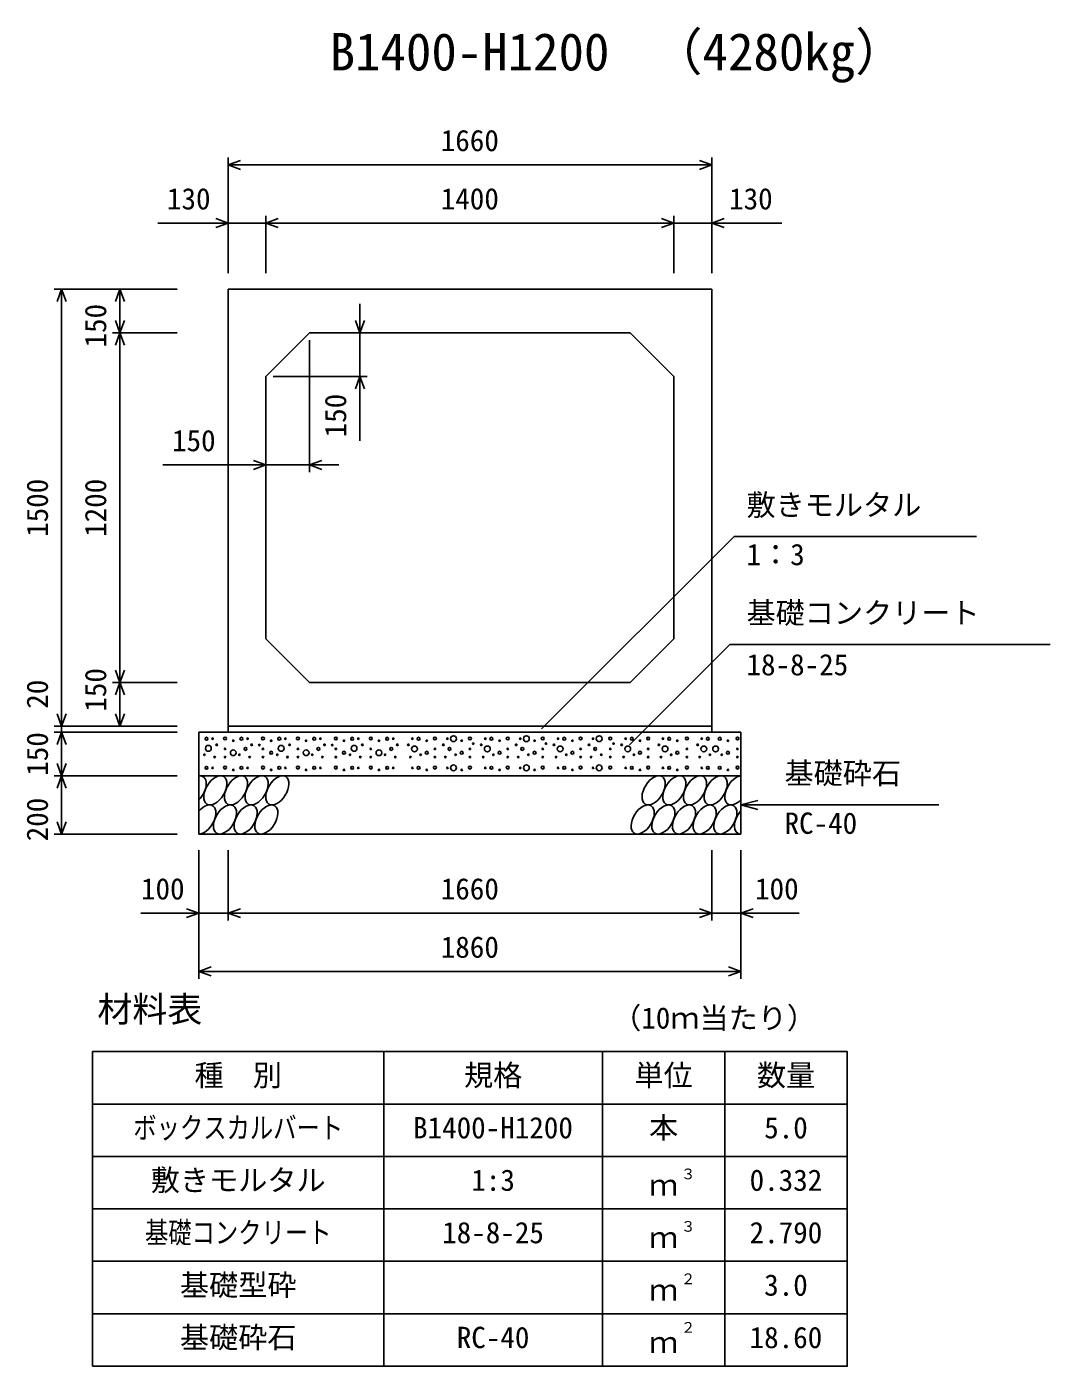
# Model space of a CAD drawing. Units: millimetres, scale not verified. Extents: x -50400 to 50400, y -17820 to 17820.
# Drawn here: x 36139 to 39652, y -4775 to -177 of the extents above; entities that cross this region are included whole.
import ezdxf
from ezdxf.enums import TextEntityAlignment as Align

# ---------------------------------------------------------------- set-up
doc = ezdxf.new("R2010")
doc.units = ezdxf.units.MM
doc.header["$LTSCALE"] = 60
for name, color, linetype, lineweight in [('0-0_DIM', 7, 'Continuous', 25), ('0-2_HATCH', 6, 'Continuous', 25), ('0-3_HYO', 3, 'Continuous', 25), ('0-4_HYO2', 4, 'Continuous', 25), ('0-5_OUTLINE', 3, 'Continuous', 25), ('0-7_TXT', 7, 'Continuous', 25)]:
    doc.layers.add(name, color=color, linetype=linetype, lineweight=lineweight)
doc.styles.add('ＭＳ ゴシック', font='')
doc.styles.get('ＭＳ ゴシック').set_extended_font_data('MS Gothic')

msp = doc.modelspace()

# ---------------------------------------------------------------- linework, layer by layer
at = {"layer": '0-0_DIM'}
for p, q in [((36829.98, -626.22), (36829.98, -1023.11)), ((38489.98, -626.22), (38489.98, -1023.11)), ((38489.98, -651.22), (36829.98, -651.22)), ((36959.98, -826.22), (36959.98, -1023.11)), ((38359.98, -826.22), (38359.98, -1023.11)), ((36589.24, -851.22), (36829.98, -851.22)), ((36959.98, -851.22), (36829.98, -851.22)), ((38359.98, -851.22), (36959.98, -851.22)), ((38359.98, -851.22), (38489.98, -851.22)), ((38730.73, -851.22), (38489.98, -851.22)), ((36233.88, -1078.11), (36654.98, -1078.11)), ((36258.88, -2578.11), (36258.88, -1078.11)), ((36458.88, -1078.11), (36458.88, -1228.11)), ((37282.46, -1128.11), (37282.46, -1228.11)), ((36433.88, -1228.11), (36654.98, -1228.11)), ((36458.88, -1228.11), (36458.88, -2428.11)), ((37282.46, -1378.11), (37282.46, -1228.11)), ((37109.98, -1253.11), (37109.98, -1706.13)), ((36984.98, -1378.11), (37307.46, -1378.11)), ((37282.46, -1378.11), (37282.46, -1598.99)), ((36605.88, -1681.13), (36959.98, -1681.13)), ((37109.98, -1681.13), (36959.98, -1681.13)), ((37109.98, -1681.13), (37209.98, -1681.13)), ((37906.2, -2587.45), (38566.48, -1927.17)), ((39398.89, -1927.17), (38566.48, -1927.17)), ((38208.01, -2641.84), (38552.07, -2297.78)), ((39651.62, -2297.78), (38552.07, -2297.78)), ((36433.88, -2428.11), (36654.98, -2428.11)), ((36458.88, -2578.11), (36458.88, -2428.11)), ((36233.88, -2578.11), (36654.98, -2578.11)), ((36233.88, -2598.11), (36654.98, -2598.11)), ((36258.88, -2578.11), (36258.88, -2598.11)), ((36258.88, -2598.11), (36258.88, -2748.11)), ((36233.88, -2748.11), (36654.98, -2748.11)), ((36258.88, -2748.11), (36258.88, -2948.11)), ((38589.98, -2848.11), (38647.94, -2832.58)), ((39269.79, -2848.11), (38589.98, -2848.11)), ((38589.98, -2848.11), (38647.94, -2863.64)), ((36233.88, -2948.11), (36654.98, -2948.11)), ((36729.98, -3444.72), (36729.98, -3003.11)), ((36829.98, -3244.72), (36829.98, -3003.11)), ((38489.98, -3244.72), (38489.98, -3003.11)), ((38489.98, -3244.72), (38489.98, -3003.11)), ((38589.98, -3444.72), (38589.98, -3003.11)), ((36530.44, -3219.72), (36729.98, -3219.72)), ((36829.98, -3219.72), (36729.98, -3219.72)), ((38489.98, -3219.72), (36829.98, -3219.72)), ((38589.98, -3219.72), (38489.98, -3219.72)), ((38789.53, -3219.72), (38589.98, -3219.72)), ((38589.98, -3419.72), (36729.98, -3419.72))]:
    msp.add_line(p, q, dxfattribs=at)
for points in [[(36872.27, -635.83), (36829.98, -651.22), (36872.27, -666.61)], [(38447.7, -635.83), (38489.98, -651.22), (38447.7, -666.61)], [(36787.7, -835.83), (36829.98, -851.22), (36787.7, -866.61)], [(37002.27, -835.83), (36959.98, -851.22), (37002.27, -866.61)], [(38317.7, -835.83), (38359.98, -851.22), (38317.7, -866.61)], [(38532.27, -835.83), (38489.98, -851.22), (38532.27, -866.61)], [(36274.27, -1120.4), (36258.88, -1078.11), (36243.49, -1120.4)], [(36474.27, -1120.4), (36458.88, -1078.11), (36443.49, -1120.4)], [(36474.27, -1185.83), (36458.88, -1228.11), (36443.49, -1185.83)], [(37297.85, -1185.83), (37282.46, -1228.11), (37267.07, -1185.83)], [(36474.27, -1270.4), (36458.88, -1228.11), (36443.49, -1270.4)], [(37297.85, -1420.4), (37282.46, -1378.11), (37267.07, -1420.4)], [(36917.7, -1665.74), (36959.98, -1681.13), (36917.7, -1696.52)], [(37152.27, -1665.74), (37109.98, -1681.13), (37152.27, -1696.52)], [(36474.27, -2385.83), (36458.88, -2428.11), (36443.49, -2385.83)], [(36474.27, -2470.4), (36458.88, -2428.11), (36443.49, -2470.4)], [(36274.27, -2535.83), (36258.88, -2578.11), (36243.49, -2535.83)], [(36474.27, -2535.83), (36458.88, -2578.11), (36443.49, -2535.83)], [(36274.27, -2640.4), (36258.88, -2598.11), (36243.49, -2640.4)], [(36274.27, -2705.83), (36258.88, -2748.11), (36243.49, -2705.83)], [(36274.27, -2790.4), (36258.88, -2748.11), (36243.49, -2790.4)], [(36274.27, -2905.83), (36258.88, -2948.11), (36243.49, -2905.83)], [(36687.7, -3204.33), (36729.98, -3219.72), (36687.7, -3235.12)], [(36872.27, -3204.33), (36829.98, -3219.72), (36872.27, -3235.12)], [(38447.7, -3204.33), (38489.98, -3219.72), (38447.7, -3235.12)], [(38632.27, -3204.33), (38589.98, -3219.72), (38632.27, -3235.12)], [(36772.27, -3404.33), (36729.98, -3419.72), (36772.27, -3435.12)], [(38547.7, -3404.33), (38589.98, -3419.72), (38547.7, -3435.12)]]:
    msp.add_lwpolyline(points, dxfattribs=at)
at = {"layer": '0-2_HATCH'}
for centre, radius in [((36756.02, -2620.93), 5), ((36777.05, -2620.93), 2.5), ((36819.95, -2620.06), 5), ((36876.02, -2620.93), 5), ((36897.05, -2620.93), 2.5), ((36949.95, -2620.06), 5), ((37006.02, -2620.93), 5), ((37027.05, -2620.93), 2.5), ((37069.95, -2620.06), 5), ((37126.02, -2620.93), 5), ((37147.05, -2620.93), 2.5), ((37199.95, -2620.06), 5), ((37256.02, -2620.93), 5), ((37277.05, -2620.93), 2.5), ((37319.95, -2620.06), 5), ((37376.02, -2620.93), 5), ((37397.05, -2620.93), 2.5), ((37462.91, -2620.93), 2.5), ((37483.94, -2620.93), 5), ((37540.01, -2620.06), 5), ((37582.91, -2620.93), 2.5), ((37603.94, -2620.93), 10), ((37660.01, -2620.06), 5), ((37712.91, -2620.93), 2.5), ((37733.94, -2620.93), 5), ((37790.01, -2620.06), 5), ((37832.91, -2620.93), 2.5), ((37853.94, -2620.93), 10), ((37910.01, -2620.06), 5), ((37962.91, -2620.93), 2.5), ((37983.94, -2620.93), 5), ((38040.01, -2620.06), 5), ((38082.91, -2620.93), 2.5), ((38103.94, -2620.93), 10), ((38141.84, -2620.06), 5), ((38194.73, -2620.93), 2.5), ((38215.76, -2620.93), 5), ((38271.84, -2620.06), 5), ((38322.79, -2620.93), 2.5), ((38343.83, -2620.93), 5), ((38404.77, -2620.06), 5), ((38455.72, -2620.93), 2.5), ((38476.75, -2620.93), 5), ((38517.42, -2620.93), 5), ((38578.36, -2620.06), 5), ((36762.56, -2653.95), 10), ((36791.07, -2641.95), 2.5), ((36819.95, -2655.95), 2.5), ((36847.99, -2669.08), 10), ((36847.99, -2627.94), 2.5), ((36890.04, -2655.95), 5), ((36911.07, -2641.95), 2.5), ((36937.53, -2642.85), 2.5), ((36949.95, -2655.95), 2.5), ((36977.99, -2669.08), 5), ((36977.99, -2627.94), 2.5), ((37012.56, -2653.95), 10), ((37041.07, -2641.95), 2.5), ((37069.95, -2655.95), 2.5), ((37097.99, -2669.08), 10), ((37097.99, -2627.94), 2.5), ((37140.04, -2655.95), 5), ((37161.07, -2641.95), 2.5), ((37187.53, -2642.85), 2.5), ((37199.95, -2655.95), 2.5), ((37227.99, -2669.08), 5), ((37227.99, -2627.94), 2.5), ((37262.56, -2653.95), 10), ((37291.07, -2641.95), 2.5), ((37319.95, -2655.95), 2.5), ((37347.99, -2669.08), 10), ((37347.99, -2627.94), 2.5), ((37390.04, -2655.95), 5), ((37411.07, -2641.95), 2.5), ((37448.89, -2641.95), 2.5), ((37469.92, -2655.95), 10), ((37511.98, -2669.08), 5), ((37511.98, -2627.94), 2.5), ((37540.01, -2655.95), 2.5), ((37568.89, -2641.95), 2.5), ((37589.92, -2655.95), 5), ((37631.98, -2669.08), 5), ((37631.98, -2627.94), 2.5), ((37660.01, -2655.95), 2.5), ((37671.35, -2637.63), 2.5), ((37698.89, -2641.95), 2.5), ((37719.92, -2655.95), 10), ((37761.98, -2669.08), 5), ((37761.98, -2627.94), 2.5), ((37790.01, -2655.95), 2.5), ((37818.89, -2641.95), 2.5), ((37839.92, -2655.95), 5), ((37881.98, -2669.08), 5), ((37881.98, -2627.94), 2.5), ((37910.01, -2655.95), 2.5), ((37921.35, -2637.63), 2.5), ((37948.89, -2641.95), 2.5), ((37969.92, -2655.95), 10), ((38011.98, -2669.08), 5), ((38011.98, -2627.94), 2.5), ((38040.01, -2655.95), 2.5), ((38068.89, -2641.95), 2.5), ((38089.92, -2655.95), 5), ((38141.84, -2655.95), 2.5), ((38153.18, -2637.63), 2.5), ((38180.71, -2641.95), 2.5), ((38201.74, -2655.95), 10), ((38243.8, -2669.08), 5), ((38243.8, -2627.94), 2.5), ((38271.84, -2655.95), 2.5), ((38308.78, -2641.95), 2.5), ((38329.81, -2655.95), 10), ((38371.86, -2669.08), 5), ((38371.86, -2627.94), 2.5), ((38404.77, -2655.95), 2.5), ((38441.7, -2641.95), 2.5), ((38462.73, -2655.95), 10), ((38503.4, -2655.95), 10), ((38545.46, -2669.08), 5), ((38545.46, -2627.94), 2.5), ((38578.36, -2655.95), 2.5), ((36749.01, -2676.09), 2.5), ((36784.06, -2683.96), 2.5), ((36819.95, -2683.96), 2.5), ((36869.01, -2676.09), 2.5), ((36904.06, -2683.96), 2.5), ((36949.95, -2683.96), 2.5), ((36999.01, -2676.09), 2.5), ((37034.06, -2683.96), 2.5), ((37069.95, -2683.96), 2.5), ((37119.01, -2676.09), 2.5), ((37154.06, -2683.96), 2.5), ((37199.95, -2683.96), 2.5), ((37249.01, -2676.09), 2.5), ((37284.06, -2683.96), 2.5), ((37319.95, -2683.96), 2.5), ((37369.01, -2676.09), 2.5), ((37404.06, -2683.96), 2.5), ((37455.9, -2683.96), 2.5), ((37490.95, -2676.09), 2.5), ((37540.01, -2683.96), 2.5), ((37575.9, -2683.96), 2.5), ((37603.94, -2720.93), 10), ((37610.95, -2676.09), 2.5), ((37660.01, -2683.96), 2.5), ((37705.9, -2683.96), 2.5), ((37740.95, -2676.09), 2.5), ((37790.01, -2683.96), 2.5), ((37825.9, -2683.96), 2.5), ((37853.94, -2720.93), 10), ((37860.95, -2676.09), 2.5), ((37910.01, -2683.96), 2.5), ((37955.9, -2683.96), 2.5), ((37990.95, -2676.09), 2.5), ((38040.01, -2683.96), 2.5), ((38075.9, -2683.96), 2.5), ((38103.94, -2720.93), 10), ((38110.95, -2676.09), 2.5), ((38141.84, -2683.96), 2.5), ((38187.72, -2683.96), 2.5), ((38222.77, -2676.09), 2.5), ((38271.84, -2683.96), 2.5), ((38315.79, -2683.96), 2.5), ((38350.83, -2676.09), 2.5), ((38404.77, -2683.96), 2.5), ((38448.71, -2683.96), 2.5), ((38483.76, -2676.09), 2.5), ((38524.43, -2676.09), 2.5), ((38578.36, -2683.96), 2.5), ((36756.02, -2720.93), 5), ((36777.05, -2720.93), 2.5), ((36819.95, -2720.06), 5), ((36847.99, -2727.94), 2.5), ((36876.02, -2720.93), 5), ((36897.05, -2720.93), 2.5), ((36949.95, -2720.06), 5), ((36977.99, -2727.94), 2.5), ((37006.02, -2720.93), 5), ((37027.05, -2720.93), 2.5), ((37069.95, -2720.06), 5), ((37097.99, -2727.94), 2.5), ((37126.02, -2720.93), 5), ((37147.05, -2720.93), 2.5), ((37199.95, -2720.06), 5), ((37227.99, -2727.94), 2.5), ((37256.02, -2720.93), 5), ((37277.05, -2720.93), 2.5), ((37319.95, -2720.06), 5), ((37347.99, -2727.94), 2.5), ((37376.02, -2720.93), 5), ((37397.05, -2720.93), 2.5), ((37462.91, -2720.93), 2.5), ((37483.94, -2720.93), 5), ((37511.98, -2727.94), 2.5), ((37540.01, -2720.06), 5), ((37582.91, -2720.93), 2.5), ((37631.98, -2727.94), 2.5), ((37660.01, -2720.06), 5), ((37712.91, -2720.93), 2.5), ((37733.94, -2720.93), 5), ((37761.98, -2727.94), 2.5), ((37790.01, -2720.06), 5), ((37832.91, -2720.93), 2.5), ((37881.98, -2727.94), 2.5), ((37910.01, -2720.06), 5), ((37962.91, -2720.93), 2.5), ((37983.94, -2720.93), 5), ((38011.98, -2727.94), 2.5), ((38040.01, -2720.06), 5), ((38082.91, -2720.93), 2.5), ((38141.84, -2720.06), 5), ((38194.73, -2720.93), 2.5), ((38215.76, -2720.93), 5), ((38243.8, -2727.94), 2.5), ((38271.84, -2720.06), 5), ((38322.79, -2720.93), 2.5), ((38343.83, -2720.93), 5), ((38371.86, -2727.94), 2.5), ((38404.77, -2720.06), 5), ((38455.72, -2720.93), 2.5), ((38476.75, -2720.93), 5), ((38517.42, -2720.93), 5), ((38545.46, -2727.94), 2.5), ((38578.36, -2720.06), 5)]:
    msp.add_circle(centre, radius, dxfattribs=at)
for centre, start_param, end_param in [((36715.33, -2798.12), 4.3355439, 6.7245934), ((38574.54, -2798.12), 0.4199491, 4.357003), ((36748.58, -2898.11), 3.4740877, 7.5860497), ((38607.79, -2898.11), 1.2805297, 3.4964223)]:
    msp.add_ellipse(centre, major_axis=(29.09, 47.08), ratio=0.5792, start_param=start_param, end_param=end_param, dxfattribs=at)
for centre in [(36786.29, -2798.12), (36857.24, -2798.12), (36928.2, -2798.12), (36999.15, -2798.12), (38290.71, -2798.12), (38361.67, -2798.12), (38432.63, -2798.12), (38503.58, -2798.12), (36819.53, -2898.11), (36890.49, -2898.11), (36961.45, -2898.11), (38253.01, -2898.11), (38323.96, -2898.11), (38394.92, -2898.11), (38465.87, -2898.11), (38536.83, -2898.11)]:
    msp.add_ellipse(centre, major_axis=(29.09, 47.08), ratio=0.5792, dxfattribs=at)
at = {"layer": '0-3_HYO'}
for p, q in [((37364.98, -3694.72), (37364.98, -4774.72)), ((38114.98, -3694.72), (38114.98, -4774.72)), ((38534.98, -3694.72), (38534.98, -4774.72)), ((36364.98, -3874.72), (38954.98, -3874.72))]:
    msp.add_line(p, q, dxfattribs=at)
msp.add_lwpolyline([(36364.98, -4774.72), (38954.98, -4774.72), (38954.98, -3694.72), (36364.98, -3694.72)], close=True, dxfattribs=at)
at = {"layer": '0-4_HYO2'}
for p, q in [((36364.98, -4054.72), (38954.98, -4054.72)), ((36364.98, -4234.72), (38954.98, -4234.72)), ((36364.98, -4414.72), (38954.98, -4414.72)), ((36364.98, -4594.72), (38954.98, -4594.72))]:
    msp.add_line(p, q, dxfattribs=at)
at = {"layer": '0-5_OUTLINE'}
for p, q in [((38489.98, -1078.11), (36829.98, -1078.11)), ((36829.98, -2598.11), (36829.98, -1078.11)), ((38489.98, -2598.11), (38489.98, -1078.11)), ((36959.98, -1378.11), (37109.98, -1228.11)), ((38209.98, -1228.11), (37109.98, -1228.11)), ((38209.98, -1228.11), (38359.98, -1378.11)), ((36959.98, -1378.11), (36959.98, -2278.11)), ((38359.98, -1378.11), (38359.98, -2278.11)), ((37109.98, -2428.11), (36959.98, -2278.11)), ((38359.98, -2278.11), (38209.98, -2428.11)), ((38209.98, -2428.11), (37109.98, -2428.11)), ((36729.98, -2598.11), (36729.98, -2948.11)), ((36729.98, -2598.11), (38589.98, -2598.11)), ((38489.98, -2578.11), (36829.98, -2578.11)), ((38589.98, -2598.11), (38589.98, -2948.11)), ((36729.98, -2748.11), (38589.98, -2748.11)), ((36729.98, -2948.11), (38589.98, -2948.11))]:
    msp.add_line(p, q, dxfattribs=at)

# ---------------------------------------------------------------- texts
at = {"layer": '0-0_DIM', "style": 'ＭＳ ゴシック'}
for s, p in [('1660', (37559.98, -626.22)), ('130', (36620.34, -826.22)), ('1400', (37559.98, -826.22)), ('130', (38549.62, -826.22)), ('150', (36637.84, -1656.13)), ('敷きモルタル', (38609.33, -1877.17)), ('1：3', (38609.33, -2047.28)), ('基礎コンクリート', (38609.33, -2247.78)), ('18-8-25', (38609.33, -2425.41)), ('基礎砕石', (38739.72, -2798.11)), ('RC-40', (38739.72, -2969.49)), ('100', (36531.34, -3194.72)), ('1660', (37559.98, -3194.72)), ('100', (38638.62, -3194.72)), ('1860', (37559.98, -3394.72))]:
    msp.add_text(s, height=73.31, dxfattribs=at).set_placement(p, align=Align.BOTTOM_LEFT)
for s, p in [('150', (36433.88, -1278.11)), ('150', (37257.46, -1586.61)), ('1500', (36233.88, -1928.11)), ('1200', (36433.88, -1928.11)), ('150', (36433.88, -2528.11)), ('20', (36233.88, -2518.04)), ('150', (36233.88, -2748.11)), ('200', (36233.88, -2973.11))]:
    msp.add_text(s, height=73.31, rotation=90, dxfattribs=at).set_placement(p, align=Align.BOTTOM_LEFT)
at = {"layer": '0-7_TXT', "style": 'ＭＳ ゴシック'}
for s, height, p in [('（4280kg）', 128.3, (38283.57, -365.61)), ('B1400-H1200', 128.3, (37178.73, -365.61)), ('材料表', 87.98, (36381.65, -3619.72)), ('（10ｍ当たり）', 73.31, (38148.31, -3638.06)), ('種\u3000別', 73.31, (36714.98, -3834.72)), ('規格', 73.31, (37639.98, -3834.72)), ('単位', 73.31, (38224.98, -3834.72)), ('数量', 73.31, (38644.98, -3834.72)), ('B1400-H1200', 73.31, (37464.98, -4014.72)), ('本', 73.31, (38274.98, -4014.72)), ('5.0', 73.31, (38669.98, -4014.72)), ('敷きモルタル', 73.31, (36564.98, -4194.72)), ('1:3', 73.31, (37664.98, -4194.72)), ('ｍ', 73.31, (38274.98, -4211.39)), ('３', 36.66, (38384.22, -4144.11)), ('0.332', 73.31, (38619.98, -4194.72)), ('18-8-25', 73.31, (37564.98, -4374.72)), ('ｍ', 73.31, (38274.98, -4391.39)), ('３', 36.66, (38384.22, -4324.11)), ('2.790', 73.31, (38619.98, -4374.72)), ('基礎型砕', 73.31, (36664.98, -4554.72)), ('２', 36.66, (38384.22, -4504.11)), ('ｍ', 73.31, (38274.98, -4571.39)), ('3.0', 73.31, (38669.98, -4554.72)), ('基礎砕石', 73.31, (36664.98, -4734.72)), ('RC-40', 73.31, (37614.98, -4734.72)), ('２', 36.66, (38384.22, -4670.78)), ('18.60', 73.31, (38619.98, -4734.72)), ('ｍ', 73.31, (38274.98, -4751.39))]:
    msp.add_text(s, height=height, dxfattribs=at).set_placement(p, align=Align.BOTTOM_LEFT)
at = {"layer": '0-7_TXT', "style": 'ＭＳ ゴシック', "width": 0.8}
for s, p in [('ボックスカルバート', (36504.98, -4014.72)), ('基礎コンクリート', (36544.98, -4374.72))]:
    msp.add_text(s, height=73.31, dxfattribs=at).set_placement(p, align=Align.BOTTOM_LEFT)

doc.saveas('drawing.dxf')
